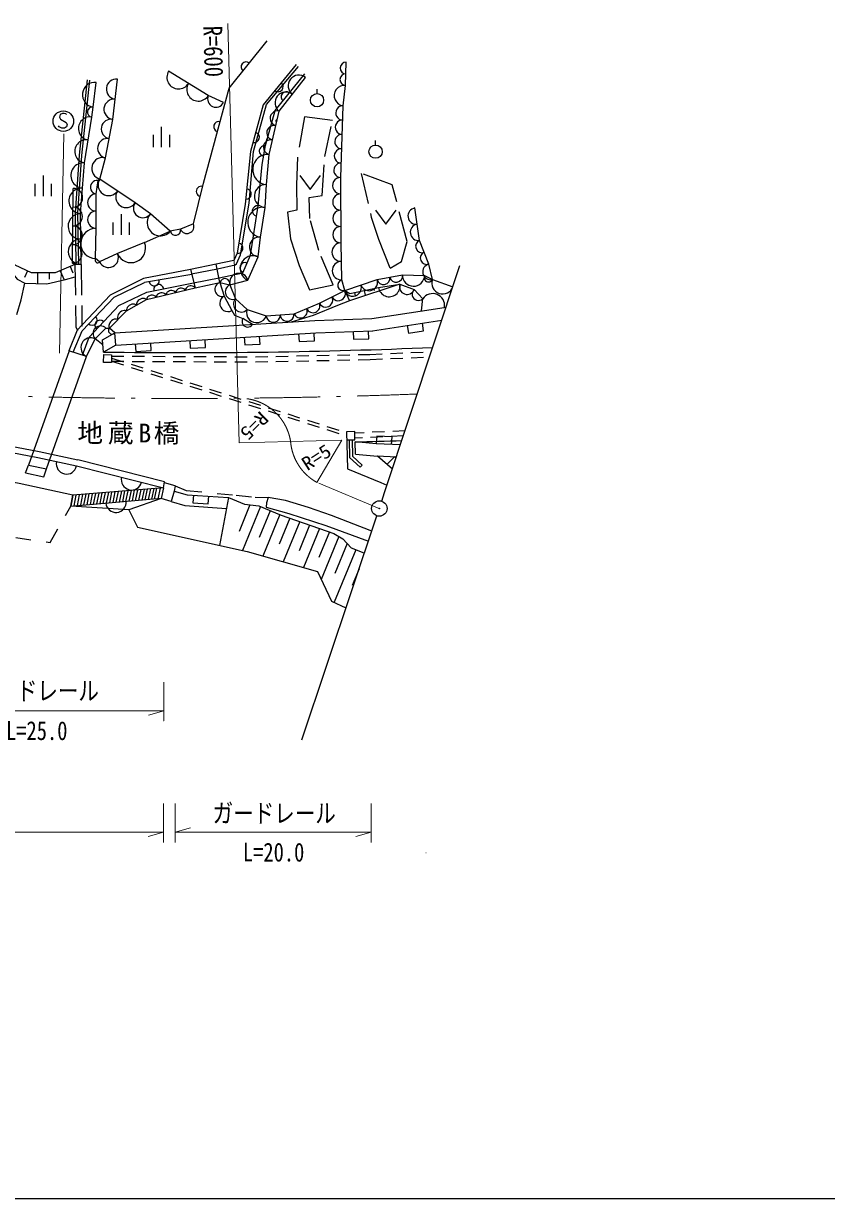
# Model space of a CAD drawing. Units: millimetres, scale not verified. Extents: x 40000 to 680000, y 20000 to 380000.
# Drawn here: x 285548 to 363736, y 205000 to 319457 of the extents above; entities that cross this region are included whole.
import ezdxf
from ezdxf.enums import TextEntityAlignment as Align

# ---------------------------------------------------------------- set-up
doc = ezdxf.new("R2010")
doc.units = ezdxf.units.MM
doc.header["$LTSCALE"] = 1000
for name, pattern in [('USER1', [3, 1.5, -1.5]), ('USER2', [2, 1.2, -0.8]), ('USER3', [10, 6.4, -1.6, 0.4, -1.6]), ('USER4', [4, 3, -1])]:
    doc.linetypes.add(name, pattern=pattern)
for name, color, linetype, lineweight in [('M-BGD', 7, 'Continuous', 25), ('M-BGD-RSTR', 7, 'Continuous', 13), ('M-BMK', 2, 'USER3', 13), ('M-BMK-SRVR', 3, 'Continuous', 25), ('M-OTRS', 6, 'Continuous', 25), ('M-STR-HTXT', 7, 'Continuous', 13), ('M-STR-STR1', 1, 'Continuous', 25), ('M-STR-STR3', 7, 'Continuous', 25), ('M-STR-STRC', 7, 'Continuous', 25), ('M-TTL-BAND', 7, 'Continuous', 25)]:
    doc.layers.add(name, color=color, linetype=linetype, lineweight=lineweight)
doc.styles.add('ＭＳ ゴシック', font='')
doc.styles.get('ＭＳ ゴシック').set_extended_font_data('MS Gothic')

msp = doc.modelspace()

# ---------------------------------------------------------------- linework, layer by layer
at = {"layer": 'M-BGD'}
for p, q in [((310439, 310917), (313004, 314208)), ((314129, 312629), (314129, 313071)), ((309472, 306706), (310439, 310917)), ((298962, 309400), (298962, 307400)), ((310202, 309883), (310247, 310080)), ((298162, 308600), (298162, 307400)), ((299762, 308600), (299762, 307400)), ((309190, 308049), (309232, 308051)), ((309223, 308017), (309286, 308240)), ((319835, 307617), (319835, 308059)), ((287456, 304648), (287456, 302648)), ((286656, 303848), (286656, 302648)), ((288256, 303848), (288256, 302648)), ((292990, 304302), (292812, 304158)), ((294245, 300070), (294245, 298870)), ((295045, 300870), (295045, 298870)), ((295845, 300070), (295845, 298870)), ((297332, 298118), (299844, 299222)), ((285938, 295354), (285639, 294705)), ((290558, 295988), (288631, 295172)), ((289113, 295376), (289492, 294481)), ((290076, 295784), (290337, 295168)), ((291158, 295996), (290558, 295988)), ((286913, 295170), (286914, 294113)), ((288058, 295171), (288059, 294554)), ((301933, 295010), (297322, 294229)), ((316824, 293453), (317275, 292453)), ((322204, 294057), (317275, 292453)), ((317785, 293264), (317855, 292925)), ((318716, 293455), (318808, 293009)), ((319647, 293646), (319687, 293450)), ((324310, 291461), (324427, 292664)), ((307838, 290141), (306905, 290715)), ((317017, 278889), (317814, 278908)), ((319898, 278522), (317828, 278693)), ((317910, 278686), (317917, 278695)), ((317928, 278685), (317915, 278695)), ((321464, 276032), (320014, 277324)), ((321669, 277253), (320925, 276513)), ((321819, 277102), (321684, 277238)), ((320386, 274725), (317121, 276051)), ((318317, 276225), (318523, 276444)), ((300310, 274428), (299264, 274729)), ((320945, 274468), (320386, 274725)), ((291290, 273579), (291090, 272527)), ((291605, 273605), (291404, 272553)), ((291921, 273631), (291718, 272580)), ((292236, 273657), (292032, 272606)), ((292552, 273684), (292346, 272632)), ((292867, 273710), (292660, 272659)), ((293183, 273736), (292974, 272685)), ((293498, 273762), (293288, 272711)), ((293814, 273789), (293602, 272738)), ((294129, 273815), (293916, 272764)), ((294445, 273841), (294230, 272790)), ((294760, 273867), (294544, 272817)), ((295075, 273894), (294858, 272843)), ((295391, 273920), (295172, 272869)), ((295706, 273946), (295486, 272896)), ((296022, 273972), (295800, 272922)), ((296337, 273999), (296114, 272948)), ((296653, 274025), (296428, 272975)), ((296968, 274051), (296742, 273001)), ((297284, 274077), (297056, 273027)), ((297599, 274104), (297370, 273054)), ((297915, 274130), (297684, 273080)), ((298230, 274156), (297998, 273106)), ((298312, 273133), (298546, 274182)), ((298861, 274209), (298626, 273159)), ((299177, 274235), (298940, 273186)), ((299226, 274503), (299208, 274508)), ((300310, 274428), (300216, 273901)), ((290343, 273500), (290148, 272448)), ((290148, 272448), (290343, 273500)), ((290148, 272448), (298961, 273212)), ((290659, 273526), (290462, 272474)), ((290974, 273552), (290776, 272501)), ((299942, 272887), (298940, 273186)), ((305506, 273290), (304635, 268617)), ((307602, 272573), (306539, 269981)), ((295805, 272067), (296658, 270401)), ((308632, 272398), (306876, 268115)), ((309569, 271998), (308497, 269383)), ((310515, 271619), (308860, 267581)), ((311477, 271279), (310436, 268738)), ((296658, 270401), (307341, 268011)), ((312440, 270941), (310833, 267021)), ((313403, 270603), (312374, 268093)), ((314366, 270265), (312807, 266461)), ((314990, 270565), (319126, 269028)), ((315329, 269927), (314313, 267448)), ((316251, 269487), (314535, 265302)), ((319459, 270020), (319296, 270086)), ((317916, 268202), (315787, 263074)), ((317068, 268795), (315868, 265868)), ((318701, 267901), (318744, 267889)), ((318224, 266340), (317550, 264717)), ((315551, 263182), (316949, 262541))]:
    msp.add_line(p, q, dxfattribs=at)
at = {"layer": 'M-BGD', "linetype": 'USER4'}
for p, q in [((301890, 295058), (304448, 295575)), ((302087, 294209), (304598, 294689))]:
    msp.add_line(p, q, dxfattribs=at)
at = {"layer": 'M-BGD', "linetype": 'USER2'}
for p, q in [((294128, 286558), (317014, 279287)), ((294132, 286872), (317011, 279602)), ((322708, 279785), (317799, 279553)), ((322540, 279276), (317823, 279053))]:
    msp.add_line(p, q, dxfattribs=at)
at = {"layer": 'M-BGD', "linetype": 'USER1'}
for p, q in [((300310, 274428), (301402, 273958)), ((301402, 273958), (306253, 273514)), ((306253, 273514), (308107, 273326)), ((308107, 273326), (309356, 273290))]:
    msp.add_line(p, q, dxfattribs=at)
at = {"layer": 'M-BGD'}
for points in [[(302087, 299938), (303079, 303918), (305581, 313169), (309284, 317757)], [(305022, 311776), (303542, 312443), (299675, 314802)], [(312090, 315476), (308897, 311547), (307643, 306986), (307135, 301867), (306338, 297073), (306024, 296368), (304301, 296024)], [(304448, 295575), (306147, 295941), (306298, 296059), (306681, 296909), (307535, 301952), (307945, 306990), (309210, 311566), (312317, 315272)], [(316824, 293453), (316535, 294472), (316470, 298088), (316434, 304460), (316681, 311445), (316909, 313420), (316973, 315681)], [(290688, 295990), (290595, 301014), (290993, 306625), (291773, 313955)], [(290928, 295993), (290836, 301008), (291232, 306604), (292012, 313929)], [(291158, 295996), (291112, 300937), (291492, 305888), (292196, 310348), (292334, 311323), (292635, 313719)], [(302087, 299938), (300833, 299420), (299844, 299222), (297905, 300925), (296413, 301979), (292990, 304302), (293544, 306364), (294248, 310116), (294715, 314040)], [(304598, 294689), (306916, 295182), (307637, 296897), (308397, 301691), (308771, 305736), (309096, 307570), (310062, 310984), (312949, 314555)], [(304673, 294225), (305649, 293989), (307399, 294445), (308385, 296733), (308623, 298646), (309069, 301544), (309203, 303764), (309472, 306706)], [(312470, 304646), (313470, 303286), (314470, 304646)], [(290558, 295988), (290328, 296101), (290399, 303391)], [(297332, 298118), (294704, 297045), (292961, 296242), (292566, 296552), (292631, 299509), (292626, 302852), (292812, 304158)], [(319826, 301259), (320826, 299899), (321826, 301259)], [(325367, 294517), (325021, 296023), (324121, 298327), (323664, 301485)], [(288631, 295172), (286340, 295169), (284734, 295910), (283788, 296535), (284146, 295536), (284926, 294544), (285670, 294150)], [(301799, 295506), (297234, 294611), (293986, 293010), (290787, 289569), (289971, 287584)], [(290368, 287451), (291255, 289530), (294370, 292810), (297322, 294229)], [(291288, 287141), (291948, 288911), (294815, 291999), (297543, 293297), (302087, 294209)], [(304673, 294225), (305074, 292895), (305833, 291493)], [(305649, 293989), (306200, 292631), (307315, 291595), (309176, 290993), (311892, 291185), (314357, 292208), (316824, 293453), (319988, 294536), (322447, 294974), (324605, 294922), (325367, 294517), (327360, 293812)], [(293568, 289787), (293905, 289794), (295574, 291453), (297523, 292574), (302247, 293713)], [(299413, 293030), (299333, 293111), (299263, 293154), (299174, 293192), (299047, 293221), (298929, 293213), (298815, 293186), (298706, 293139), (298607, 293055), (298545, 292981), (298502, 292910), (298468, 292802)], [(300358, 293258), (300278, 293338), (300208, 293381), (300119, 293420), (299991, 293449), (299874, 293441), (299760, 293413), (299651, 293367), (299552, 293283), (299490, 293208), (299447, 293138), (299413, 293030)], [(301302, 293485), (301223, 293566), (301153, 293609), (301063, 293648), (300936, 293677), (300818, 293669), (300705, 293641), (300596, 293595), (300496, 293511), (300435, 293436), (300391, 293366), (300358, 293258)], [(302247, 293713), (302168, 293794), (302097, 293837), (302008, 293875), (301881, 293905), (301763, 293896), (301650, 293869), (301541, 293823), (301441, 293739), (301379, 293664), (301336, 293593), (301302, 293485)], [(316824, 293453), (317320, 293168), (320112, 293742)], [(320112, 293742), (322204, 294057), (323595, 293553), (324428, 292641)], [(296549, 292014), (296434, 292078), (296342, 292103), (296231, 292116), (296080, 292107), (295952, 292060), (295835, 291992), (295729, 291906), (295646, 291780), (295602, 291677), (295577, 291585), (295574, 291453)], [(297523, 292574), (297409, 292638), (297316, 292663), (297205, 292677), (297054, 292668), (296926, 292620), (296809, 292553), (296704, 292466), (296620, 292340), (296576, 292237), (296551, 292145), (296549, 292014)], [(298468, 292802), (298388, 292883), (298318, 292926), (298229, 292964), (298102, 292994), (297984, 292985), (297870, 292958), (297762, 292912), (297662, 292828), (297600, 292753), (297557, 292682), (297523, 292574)], [(317275, 292453), (316134, 291988), (313752, 291015), (311598, 290370)], [(295574, 291454), (295441, 291487), (295341, 291487), (295225, 291471), (295075, 291422), (294958, 291339), (294858, 291239), (294774, 291123), (294724, 290973), (294707, 290857), (294707, 290757), (294739, 290624)], [(305833, 291493), (306105, 291047), (306905, 290715)], [(291693, 287005), (292529, 288753), (293568, 289787)], [(294739, 290624), (294606, 290657), (294506, 290658), (294390, 290641), (294240, 290592), (294123, 290509), (294023, 290409), (293939, 290293), (293889, 290143), (293872, 290027), (293872, 289927), (293905, 289794)], [(317814, 278908), (317796, 279698), (316999, 279680), (317083, 276065)], [(317266, 278895), (317291, 277194), (318317, 276225)], [(317566, 278899), (317589, 277325), (318523, 276444)], [(298940, 273186), (295805, 272067), (290148, 272448)], [(305506, 273290), (307076, 272634), (308457, 272473), (310086, 271777), (310646, 271571)], [(319296, 270086), (315523, 271542), (313310, 272307), (311045, 273001), (309356, 273290), (309200, 272779), (309165, 272331), (311385, 271722), (314990, 270565)], [(310646, 271571), (315777, 269770), (316652, 269248), (317449, 268381), (318701, 267901)], [(307341, 268011), (314164, 266076), (315551, 263182)]]:
    msp.add_lwpolyline(points, dxfattribs=at)
at = {"layer": 'M-BGD', "linetype": 'USER4'}
for points in [[(315638, 310003), (312916, 310363), (312228, 306445), (312128, 303749)], [(314614, 302687), (314896, 306495), (315638, 310003)], [(312128, 303749), (312159, 301258), (311266, 301094), (311545, 298467), (312377, 295899), (313404, 293508), (315702, 294003), (314296, 297360), (313435, 300464), (313377, 302515), (314614, 302687)], [(290558, 295988), (290640, 289904), (290815, 289566)], [(291158, 295996), (291238, 290054), (291274, 289985)], [(284896, 291113), (285307, 292545), (285670, 294150), (287820, 294085), (289634, 294515), (290575, 294775)]]:
    msp.add_lwpolyline(points, dxfattribs=at)
msp.add_lwpolyline([(318437, 304861), (319411, 300577), (320111, 298434), (321235, 295615), (322340, 296274), (322899, 298214), (321451, 303739)], close=True, dxfattribs=at)
at = {"layer": 'M-BGD'}
for points in [[(301799, 295506), (302247, 293713), (304673, 294225), (304301, 296024)], [(294130, 287197), (294112, 286419), (293352, 286437), (293370, 287215)]]:
    msp.add_lwpolyline(points, close=True, dxfattribs=at)
at = {"layer": 'M-BGD', "linetype": 'USER2'}
for points in [[(294127, 287058), (308123, 286991), (319281, 287229), (325260, 287478)], [(294124, 286558), (308127, 286491), (319297, 286729), (325092, 286971)]]:
    msp.add_lwpolyline(points, dxfattribs=at)
at = {"layer": 'M-BGD', "linetype": 'USER1'}
msp.add_lwpolyline([(278842, 270196), (288157, 268916), (290148, 272448)], dxfattribs=at)
at = {"layer": 'M-BGD'}
for centre, radius in [((314129, 311983), 646), ((319835, 306971), 646), ((289854, 283032), 6.2), ((289854, 283032), 5), ((289854, 283032), 3.8), ((289854, 283032), 2.5), ((289854, 283032), 1.2), ((299754, 282930), 6.2), ((299754, 282930), 5), ((299754, 282930), 3.8), ((299754, 282930), 2.5), ((299754, 282930), 1.2), ((314152, 283073), 6.2), ((314152, 283073), 5), ((314152, 283073), 3.8), ((314152, 283073), 2.5), ((314152, 283073), 1.2)]:
    msp.add_circle(centre, radius, dxfattribs=at)
for centre, radius, start, end in [((300642, 314212), 1132, 148.62184, 328.62184), ((307235, 315218), 500, 51.09191, 231.09191), ((316957, 315116), 565, 88.39565, 268.39565), ((292485, 312521), 1208, 82.8486, 262.8486), ((294598, 313059), 988, 83.21175, 263.21175), ((302576, 313033), 1132, 148.62184, 328.62184), ((310330, 313310), 500, 230.90409, 50.90409), ((312363, 313385), 1043, 52.06389, 232.06389), ((316925, 313985), 565, 88.39565, 268.39565), ((311080, 311740), 1043, 52.06389, 232.06389), ((311130, 312305), 500, 51.04117, 231.04117), ((316795, 312432), 994, 83.41635, 263.41635), ((292265, 310835), 492, 81.92147, 261.92147), ((294365, 311097), 988, 83.21175, 263.21175), ((304282, 312110), 811, 155.72936, 335.72936), ((316657, 310746), 699, 87.97313, 267.97313), ((292020, 309233), 1129, 81.02782, 261.02782), ((310278, 310215), 720, 77.06974, 257.06974), ((294072, 309178), 954, 79.37782, 259.37782), ((304564, 309410), 500, 74.86628, 254.86628), ((309956, 308811), 720, 77.06974, 257.06974), ((310224, 309982), 101, 77.06974, 257.06974), ((316607, 309350), 699, 87.97313, 267.97313), ((291668, 307003), 1129, 81.02782, 261.02782), ((293720, 307302), 954, 79.37782, 259.37782), ((308020, 308356), 500, 254.62808, 74.62808), ((309633, 307408), 720, 77.06974, 257.06974), ((316558, 307953), 699, 87.97313, 267.97313), ((309002, 307038), 500, 79.94652, 259.94652), ((316508, 306556), 699, 87.97313, 267.97313), ((291397, 304651), 1241, 85.61865, 265.61865), ((293267, 305333), 1068, 74.95363, 254.95363), ((309337, 305235), 1477, 84.76058, 264.76058), ((316459, 305159), 699, 87.97313, 267.97313), ((316439, 303664), 797, 90.32207, 270.32207), ((291207, 302175), 1241, 85.61865, 265.61865), ((290390, 302479), 911, 269.44168, 89.44168), ((292719, 303505), 660, 81.86338, 261.86338), ((293846, 303721), 1034, 145.83261, 325.83261), ((302876, 303105), 500, 76.0029, 256.0029), ((307232, 302846), 500, 264.33459, 84.33459), ((309136, 302654), 1112, 86.54508, 266.54508), ((292627, 302016), 836, 90.08842, 270.08842), ((295558, 302560), 1034, 145.83261, 325.83261), ((316448, 302071), 796, 90.32207, 270.32207), ((290372, 300657), 911, 269.44168, 89.44168), ((292630, 300345), 836, 90.08842, 270.08842), ((297159, 301452), 913, 144.77049, 324.77049), ((308846, 300095), 1466, 81.25073, 261.25073), ((308319, 301197), 500, 80.99331, 260.99331), ((316457, 300478), 797, 90.32207, 270.32207), ((323778, 300696), 798, 98.24242, 278.24242), ((291124, 299702), 1235, 90.53015, 270.53015), ((298875, 300074), 1291, 138.71354, 318.71354), ((301460, 299679), 678, 202.45077, 22.45077), ((324007, 299117), 798, 98.24242, 278.24242), ((290354, 298835), 911, 269.44168, 89.44168), ((292599, 298031), 1479, 88.74848, 268.74848), ((300339, 299321), 504, 191.30203, 11.30203), ((316466, 298885), 797, 90.32207, 270.32207), ((291147, 297232), 1235, 90.53015, 270.53015), ((290336, 297012), 911, 269.44168, 89.44168), ((296018, 297581), 1419, 202.20182, 22.20182), ((306420, 297566), 500, 260.55567, 80.55567), ((308504, 297690), 964, 82.91497, 262.91497), ((316486, 297184), 904, 91.02527, 271.02527), ((324346, 297751), 618, 111.33801, 291.33801), ((292764, 296397), 251, 141.87352, 321.87352), ((293833, 296644), 959, 204.72969, 24.72969), ((307892, 295589), 1246, 66.69164, 246.69164), ((324796, 296599), 618, 111.33801, 291.33801), ((290443, 296045), 128, 333.9414, 153.9414), ((307119, 295665), 500, 67.20116, 247.20116), ((316519, 295376), 904, 91.02527, 271.02527), ((325194, 295270), 773, 102.93023, 282.93023), ((298274, 294402), 500, 190.28125, 10.28125), ((304874, 293560), 694, 106.81414, 286.81414), ((305161, 294107), 502, 346.38362, 166.38362), ((306524, 294217), 904, 14.59789, 194.59789), ((316679, 293963), 530, 105.81917, 285.81917), ((319197, 294265), 836, 198.88124, 18.88124), ((320603, 294645), 624, 190.11911, 10.11911), ((321832, 294865), 624, 190.11911, 10.11911), ((323526, 294948), 1079, 178.61721, 358.61721), ((324986, 294720), 432, 151.99241, 331.99241), ((326364, 294164), 1057, 160.51559, 340.51559), ((298715, 293532), 500, 11.35318, 191.35318), ((305925, 293310), 733, 112.11217, 292.11217), ((316207, 293142), 691, 206.77754, 26.77754), ((317615, 293724), 836, 198.88124, 18.88124), ((321158, 293899), 1058, 188.55548, 8.55548), ((322899, 293805), 740, 160.10804, 340.10804), ((324011, 293097), 618, 132.40918, 312.40918), ((325388, 291986), 1162, 351.02344, 145.66284), ((305454, 292194), 797, 118.41278, 298.41278), ((306758, 292113), 761, 137.10873, 317.10873), ((313741, 291953), 667, 202.54358, 22.54358), ((314974, 292520), 691, 206.77754, 26.77754), ((292229, 290556), 500, 226.47956, 46.47956), ((308246, 291294), 978, 162.0735, 342.0735), ((309855, 291041), 681, 184.04061, 4.04061), ((311213, 291137), 681, 184.04061, 4.04061), ((312508, 291441), 667, 202.54358, 22.54358), ((293048, 289270), 733, 44.87004, 224.87004), ((293003, 290048), 500, 47.1302, 227.1302), ((307372, 290428), 548, 148.40274, 328.40274), ((292111, 287879), 969, 64.45037, 244.45037), ((293256, 273723), 24.9, 55.34082, 134.17139), ((294555, 272830), 1000, 184.95338, 4.95338)]:
    msp.add_arc(centre, radius, start, end, dxfattribs=at)
at = {"layer": 'M-BGD-RSTR'}
for p, q in [((299208, 251515), (299191, 251515)), ((324747, 238681), (324730, 238681))]:
    msp.add_line(p, q, dxfattribs=at)
at = {"layer": 'M-BMK'}
msp.add_line((320195, 272213), (314125, 274750), dxfattribs=at)
for centre, radius, start, end in [((301007, 882929), 600000, 265.89551, 272.18616), ((306617, 277955), 5000, 8.85394, 92.04498), ((316541, 279127), 5000, 184.50159, 241.09601)]:
    msp.add_arc(centre, radius, start, end, dxfattribs=at)
at = {"layer": 'M-BMK-SRVR'}
for radius in [750, 30]:
    msp.add_circle((320195, 272213), radius, dxfattribs=at)
at = {"layer": 'M-OTRS'}
msp.add_line((312633, 249679), (319956, 271502), dxfattribs=at)
msp.add_lwpolyline([(320433, 272924), (320713, 273769), (328049, 295889)], dxfattribs=at)
at = {"layer": 'M-STR-HTXT'}
for p, q in [((306559, 278596), (305428, 319457)), ((289480, 308701), (289050, 287329)), ((306559, 278596), (316555, 278873)), ((316555, 278873), (314125, 274750)), ((299208, 251515), (299208, 255299)), ((274771, 252515), (299208, 252515)), ((299208, 252515), (297708, 252095)), ((299191, 239681), (299191, 243465)), ((300310, 243465), (300310, 239681)), ((319401, 239681), (319401, 243465)), ((91767, 240681), (299191, 240681)), ((299191, 240681), (297691, 240261)), ((300310, 240681), (301810, 241101)), ((300310, 240681), (319401, 240681)), ((319401, 240681), (317901, 240261))]:
    msp.add_line(p, q, dxfattribs=at)
at = {"layer": 'M-STR-STR1'}
for p, q in [((289987, 287579), (286024, 276445)), ((291693, 287005), (289971, 287584)), ((287798, 276063), (291681, 287009)), ((286024, 276445), (287798, 276063))]:
    msp.add_line(p, q, dxfattribs=at)
at = {"layer": 'M-STR-STR3'}
for p, q in [((294456, 289325), (293905, 289794)), ((319541, 289516), (326280, 290555)), ((293282, 288154), (292529, 288753)), ((293250, 288645), (294444, 289326)), ((293327, 287450), (293250, 288645)), ((294533, 288130), (294456, 289325)), ((294533, 288130), (293339, 287448)), ((319898, 278522), (317828, 278693)), ((317861, 277502), (317828, 278693)), ((322250, 278401), (319898, 278522)), ((317861, 277502), (320014, 277324)), ((321861, 277229), (319987, 277325)), ((285727, 275691), (286024, 276445)), ((299280, 274822), (290845, 276939)), ((299182, 274241), (299280, 274822)), ((300216, 273901), (299942, 272887))]:
    msp.add_line(p, q, dxfattribs=at)
for points in [[(294444, 289326), (313926, 290512), (319465, 290713), (325244, 291605), (326703, 291830)], [(322914, 290035), (323029, 289294), (324511, 289523), (324397, 290264)], [(294533, 288130), (314016, 289315), (319554, 289517)], [(301737, 288568), (301782, 287819), (303279, 287911), (303234, 288659)], [(307038, 288891), (307083, 288142), (308581, 288233), (308535, 288982)], [(312339, 289213), (312385, 288465), (313882, 288556), (313836, 289304)], [(317644, 289447), (317672, 288698), (319171, 288752), (319143, 289502)], [(296435, 288245), (296481, 287497), (297978, 287588), (297933, 288337)], [(239598, 282400), (257883, 281135), (267701, 280458), (274497, 279783), (277395, 279419), (282792, 278585), (287058, 277768), (290845, 276939)], [(267651, 279860), (274430, 279186), (277312, 278825), (282689, 277994), (286938, 277180), (290716, 276353), (299177, 274235)], [(299177, 274235), (290343, 273500), (285137, 274637), (275907, 276349), (267439, 277266), (240081, 279144)], [(321396, 278445), (321434, 279194), (319936, 279271), (319898, 278522)], [(285727, 275691), (287512, 275306), (287798, 276063)], [(300216, 273901), (301498, 273551), (305506, 273290)], [(299942, 272887), (301265, 272510), (305308, 272226)], [(302090, 273512), (302042, 272764), (303539, 272667), (303587, 273415)]]:
    msp.add_lwpolyline(points, dxfattribs=at)
for centre, radius, start, end in [((294180, 289559), 362, 139.63179, 319.63179), ((301009, 882929), 595530, 269.26221, 272.34717), ((301009, 882929), 604470, 271.59448, 272.02734), ((289739, 276567), 1000, 167.6454, 347.6454), ((296065, 275014), 1000, 165.94605, 345.94605)]:
    msp.add_arc(centre, radius, start, end, dxfattribs=at)
at = {"layer": 'M-STR-STRC'}
msp.add_lwpolyline([(289748, 310583), (289668, 310663), (289508, 310703), (289348, 310703), (289108, 310583), (289068, 310343), (289148, 310143), (289708, 309823), (289788, 309623), (289748, 309383), (289548, 309263), (289268, 309263), (289028, 309383), (288948, 309503)], dxfattribs=at)
msp.add_circle((289428, 309943), 1000, dxfattribs=at)
at = {"layer": 'M-TTL-BAND'}
msp.add_line((40000, 205000), (579000, 205000), dxfattribs=at)

# ---------------------------------------------------------------- texts
at = {"layer": 'M-STR-HTXT', "style": 'ＭＳ ゴシック'}
for s, height, rotation, width, p in [('R=600', 1833, 271.6, 0.8, (302507, 319194)), ('R=5', 1320, 224.9, 1.1, (308325, 282061)), ('R=5', 1320, 33, 1.1, (313399, 275518)), ('ガードレール', 1833, 359.9, 0.8, (280890, 253005)), ('L=25.0', 1833, 359.9, 0.8, (283840, 249115)), ('ガードレール', 1833, 359.9, 0.8, (303956, 241072)), ('L=20.0', 1833, 359.9, 0.8, (306906, 237281))]:
    msp.add_text(s, height=height, rotation=rotation, dxfattribs=dict(at, width=width)).set_placement(p, align=Align.BOTTOM_LEFT)
at = {"layer": 'M-STR-HTXT', "insert": (290791, 278449), "char_height": 1833, "attachment_point": 7, "rotation": 359.9, "style": 'ＭＳ ゴシック'}
msp.add_mtext('\\T1.19;地蔵B橋', dxfattribs=at)

doc.saveas('drawing.dxf')
